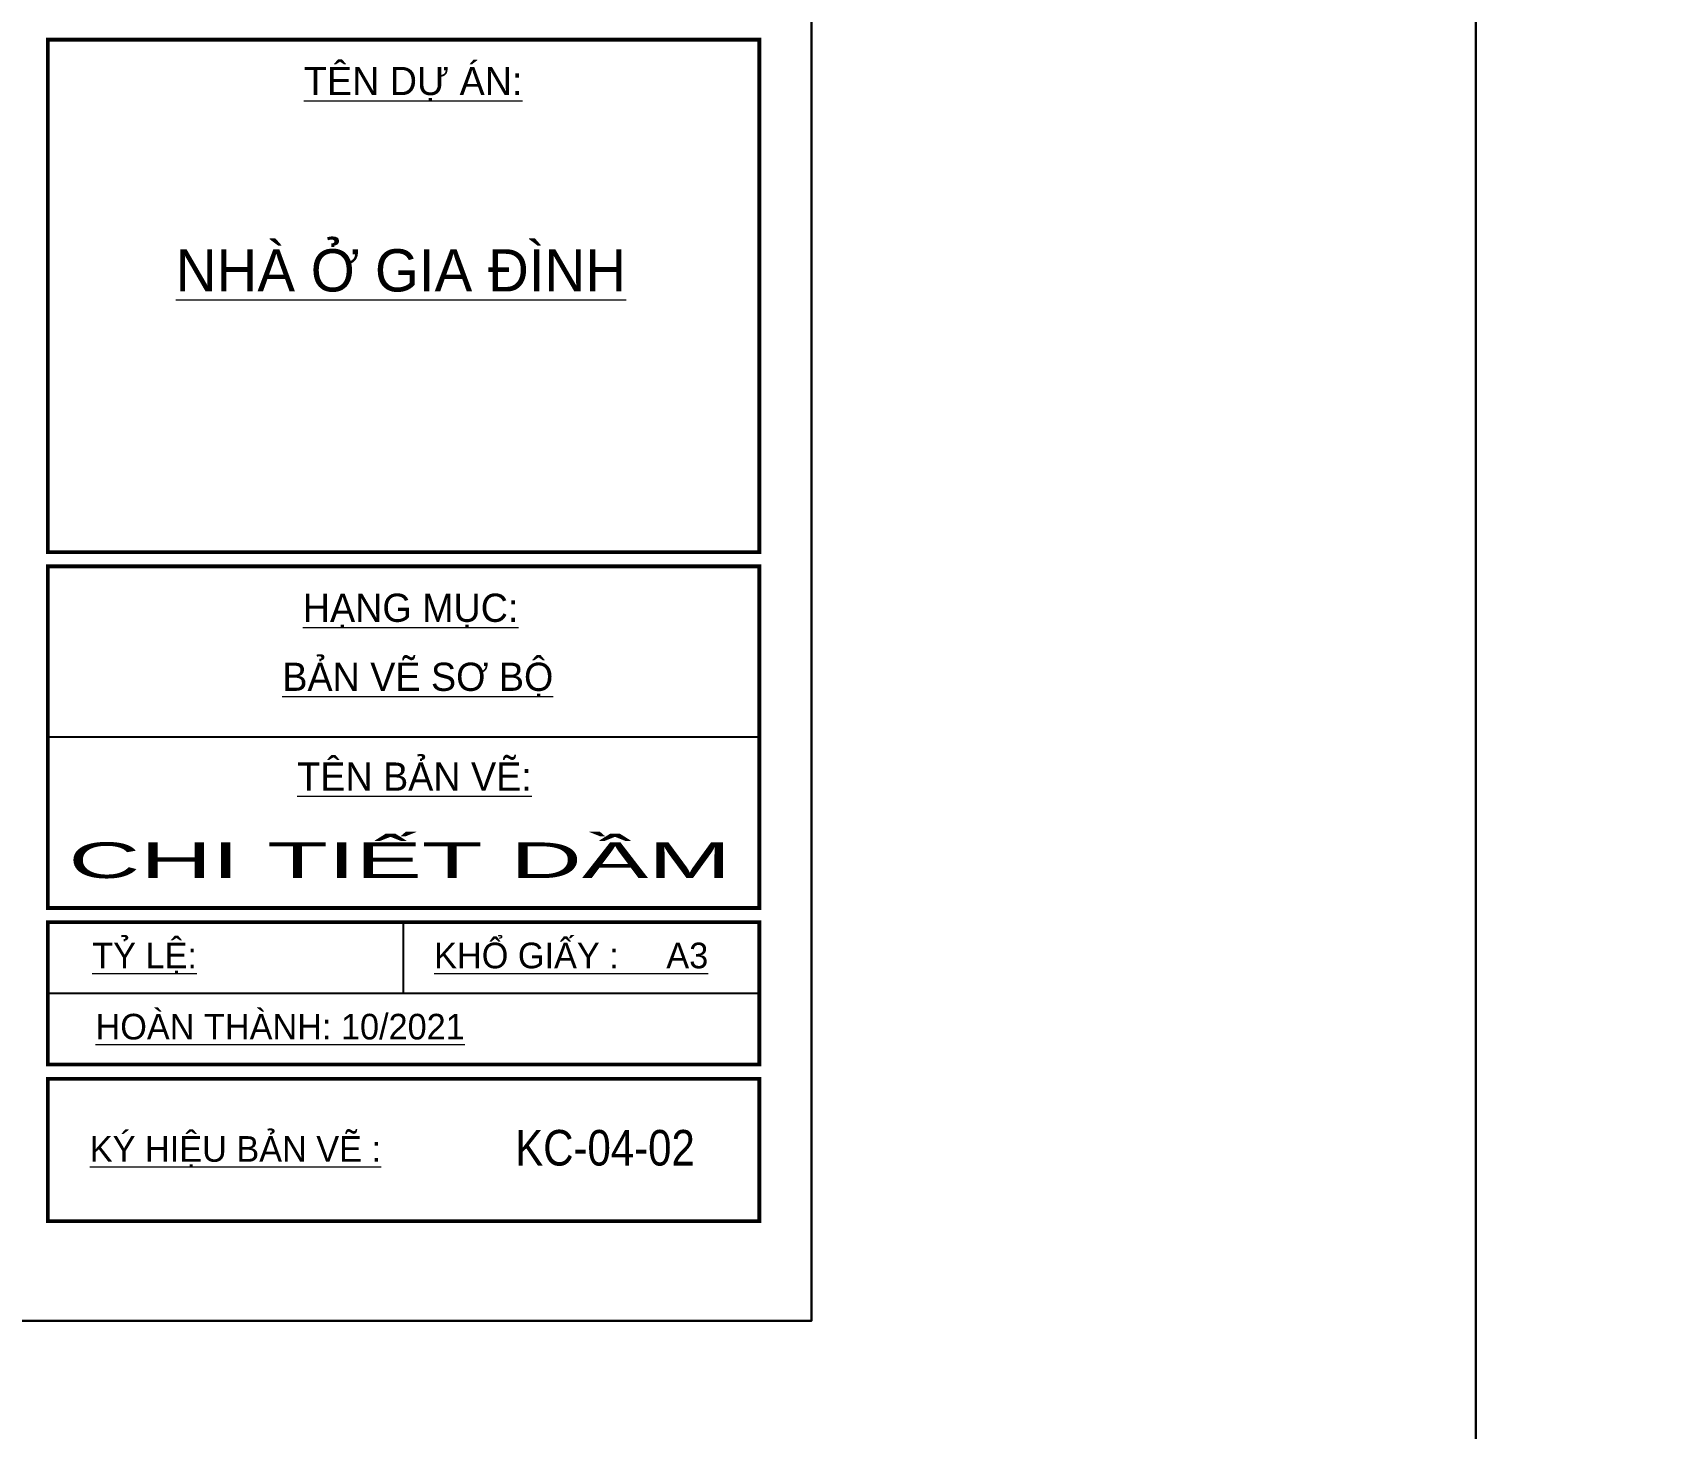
# Model space of a CAD drawing. Extents: x -2098986 to 943, y -1296280 to 73591.
# Drawn here: x -1757714 to -1746273, y -1215216 to -1205410 of the extents above; entities that cross this region are included whole.
import ezdxf
from ezdxf.enums import TextEntityAlignment as Align

# ---------------------------------------------------------------- set-up
doc = ezdxf.new("R2010")
doc.units = 0
doc.header["$LTSCALE"] = 150
doc.layers.get('Defpoints').update_dxf_attribs({"lineweight": 18})
for name, color, linetype, lineweight in [('05.Text', 253, 'Continuous', 18), ('11.Khung bo', 32, 'Continuous', 50), ('12.Khung', 36, 'Continuous', 25), ('G-ANNO-TTLB', 6, 'Continuous', 9), ('KCVN-THAY', 7, 'Continuous', 25)]:
    doc.layers.add(name, color=color, linetype=linetype, lineweight=lineweight)
doc.layers.add('Tpl_Bound', color=1, linetype='Continuous', plot=False)
doc.styles.add('vnarialH', font='')
doc.styles.add('VnAvantH', font='')
doc.styles.get('vnarialH').set_extended_font_data('.VnArialH')
doc.styles.get('VnAvantH').set_extended_font_data('.VnAvantH')

# ---------------------------------------------------------------- blocks, each defined once
blk = doc.blocks.new('*U4')
at = {"layer": 'KCVN-THAY', "color": 140}
blk.add_lwpolyline([(214871.76, 86966.68), (215381.8, 86966.68), (215381.8, 86579.68), (214871.76, 86579.68)], close=True, dxfattribs=at)
blk = doc.blocks.new('100')
at = {"layer": '11.Khung bo', "const_width": 26.7}
for points in [[(1896213, -940540), (1901213, -940540), (1901213, -936940), (1896213, -936940)], [(1896213, -940540), (1901213, -940540), (1901213, -936940), (1896213, -936940)], [(1896213, -940540), (1901213, -940540), (1901213, -936940), (1896213, -936940)], [(1896213, -943040), (1901213, -943040), (1901213, -940640), (1896213, -940640)], [(1896213, -943040), (1901213, -943040), (1901213, -940640), (1896213, -940640)], [(1896213, -943040), (1901213, -943040), (1901213, -940640), (1896213, -940640)], [(1896213, -944140), (1901213, -944140), (1901213, -943140), (1896213, -943140)], [(1896213, -944140), (1901213, -944140), (1901213, -943140), (1896213, -943140)], [(1896213, -944140), (1901213, -944140), (1901213, -943140), (1896213, -943140)], [(1896213, -945240), (1901213, -945240), (1901213, -944240), (1896213, -944240)], [(1896213, -945240), (1901213, -945240), (1901213, -944240), (1896213, -944240)], [(1896213, -945240), (1901213, -945240), (1901213, -944240), (1896213, -944240)]]:
    blk.add_lwpolyline(points, close=True, dxfattribs=at)
at = {"layer": '12.Khung'}
for p, q in [((1901213, -941840), (1896213, -941840)), ((1901213, -941840), (1896213, -941840)), ((1901213, -941840), (1896213, -941840)), ((1898713, -943640), (1898713, -943140)), ((1898713, -943640), (1898713, -943140)), ((1898713, -943640), (1898713, -943140)), ((1901213, -943640), (1896213, -943640)), ((1901213, -943640), (1896213, -943640)), ((1901213, -943640), (1896213, -943640))]:
    blk.add_line(p, q, dxfattribs=at)
blk.add_lwpolyline([(1901579, -945940), (1901579, -916240), (1859580, -916240), (1859580, -945940)], close=True, dxfattribs=at)
blk.add_lwpolyline([(1901579, -945940), (1901579, -916240), (1859580, -916240), (1859580, -945940)], close=True, dxfattribs=at)
blk.add_lwpolyline([(1901579, -945940), (1901579, -916240), (1859580, -916240), (1859580, -945940)], close=True, dxfattribs=at)
at = {"layer": '05.Text', "style": 'VnAvantH'}
for s, height, p in [('%%Utªn Dù ¸N:', 198, (1898013, -937329)), ('%%Unhµ ë gia ®×nh', 297, (1897112, -938709)), ('%%Uh¹ng môc:', 198, (1898005, -941030)), ('%%Uh¹ng môc:', 198, (1898005, -941030)), ('%%Uh¹ng môc:', 198, (1898005, -941030)), ('%%Ub¶n vÏ s¬ bé', 198, (1897861, -941515)), ('%%Ub¶n vÏ s¬ bé', 198, (1897861, -941515)), ('%%Ub¶n vÏ s¬ bé', 198, (1897861, -941515)), ('%%Utªn b¶n vÏ:', 198, (1897966, -942216)), ('%%Utªn b¶n vÏ:', 198, (1897966, -942216)), ('%%Utªn b¶n vÏ:', 198, (1897966, -942216)), ('%%Utû lÖ:', 180, (1896525, -943464)), ('%%UKHæ GIÊY :     A3', 180, (1898928, -943464)), ('%%Uhoµn thµnh: 10/2021', 180, (1896548, -943964)), ('%%Uký hiÖu b¶n vÏ :', 180, (1896508, -944823))]:
    blk.add_text(s, height=height, dxfattribs=at).set_placement(p)

msp = doc.modelspace()

# ---------------------------------------------------------------- linework, layer by layer
at = {"layer": 'Tpl_Bound', "color": 1}
msp.add_lwpolyline([(-1794240.1, -1214459.5), (-1794240.1, -1184759.5), (-1752240.1, -1184759.5), (-1752240.1, -1214459.5)], close=True, dxfattribs=at)

# ---------------------------------------------------------------- block references
at = {"layer": '05.Text', "xscale": 1.000009185772931, "yscale": 1.000009185772931, "zscale": 1.000009185772931}
msp.add_blockref('100', (-3653836.8, -268511), dxfattribs=at)
at = {"layer": 'Defpoints', "xscale": 100, "yscale": 100, "zscale": 100}
for p in [(-23285750.8, -9876846.9), (-23234746.5, -9876846.9)]:
    msp.add_blockref('*U4', p, dxfattribs=at)

# ---------------------------------------------------------------- texts
at = {"layer": 'G-ANNO-TTLB', "color": 3, "style": 'vnarialH'}
for s, width, p, p2 in [('chi tiÕt dÇm', 2.000146, (-1757462, -1211349.4), (-1752805.1, -1211349.4)), ('KC-04-02', 0.844492, (-1754321.7, -1213369.5), (-1753059.4, -1213369.5))]:
    msp.add_text(s, height=250, dxfattribs=dict(at, width=width)).set_placement(p, p2, align=Align.FIT)

doc.saveas('drawing.dxf')
